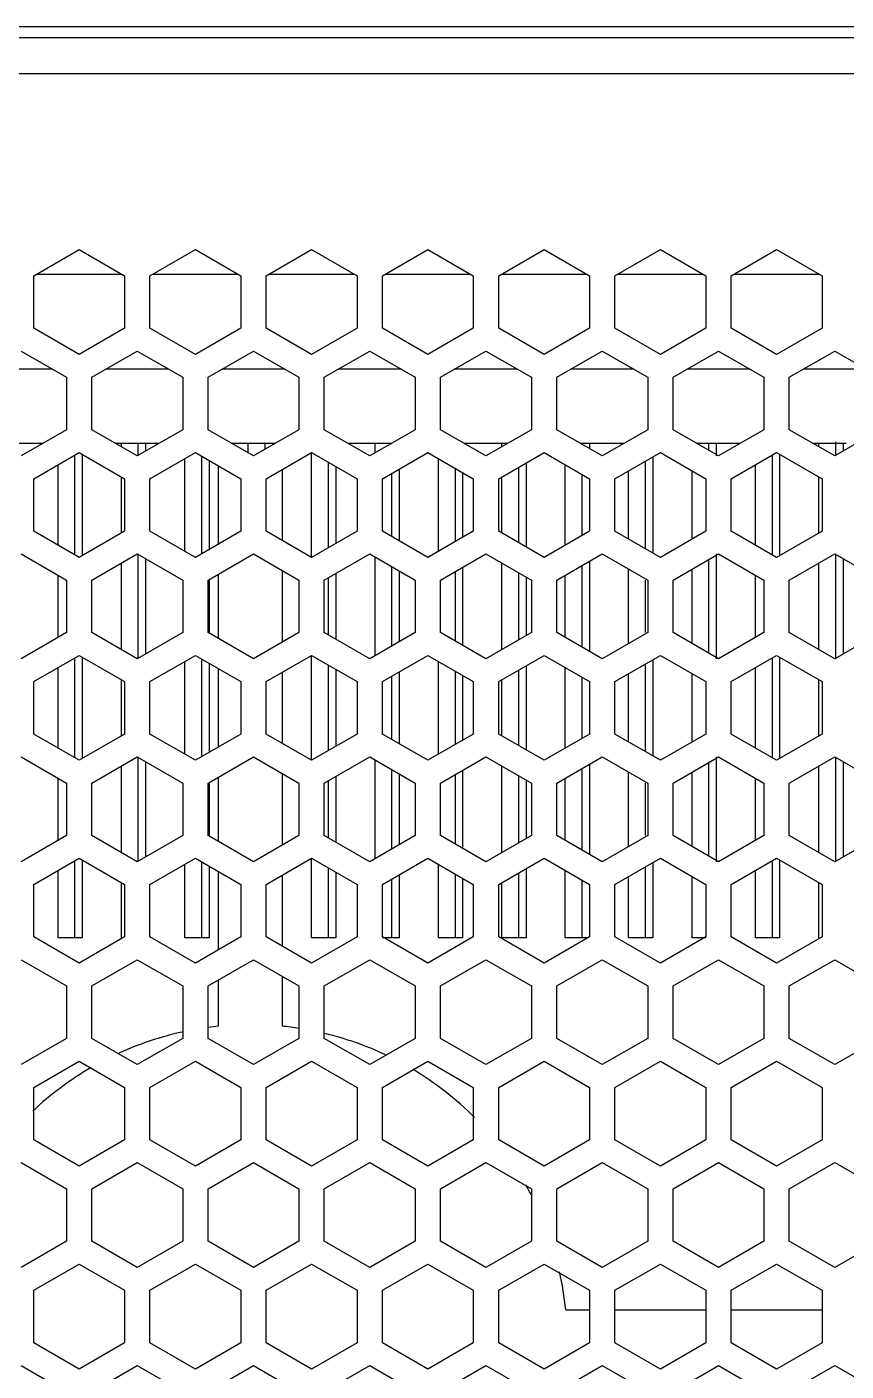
# Model space of a CAD drawing. Header units: millimetres. Extents: x 10297564 to 11610295, y -9287743 to -8409454.
# Drawn here: x 10533267 to 10534045, y -9094946 to -9093670 of the extents above; entities that cross this region are included whole.
import ezdxf

# ---------------------------------------------------------------- set-up
doc = ezdxf.new("R2010")
doc.units = ezdxf.units.MM
doc.header["$LTSCALE"] = 100
doc.layers.add('-0', color=7, linetype='Continuous')

# ---------------------------------------------------------------- blocks, each defined once
blk = doc.blocks.new('인버터 외형도')
at = {"layer": '-0', "linetype": 'Continuous'}
for p, q in [((127467.44, 40890.73), (115864.67, 40890.73)), ((115864.67, 40883.21), (127467.44, 40883.21)), ((115864.67, 40857.62), (127467.44, 40857.62)), ((123099.47, 40713.51), (123131.83, 40732.19)), ((123131.83, 40732.19), (123164.18, 40713.51)), ((123182.24, 40713.51), (123214.6, 40732.19)), ((123214.6, 40732.19), (123246.95, 40713.51)), ((123265.01, 40713.51), (123297.37, 40732.19)), ((123297.37, 40732.19), (123329.72, 40713.51)), ((123347.78, 40713.51), (123380.14, 40732.19)), ((123380.14, 40732.19), (123412.49, 40713.51)), ((123430.55, 40713.51), (123462.91, 40732.19)), ((123462.91, 40732.19), (123495.26, 40713.51)), ((123513.32, 40713.51), (123545.68, 40732.19)), ((123545.68, 40732.19), (123578.03, 40713.51)), ((123596.09, 40713.51), (123628.45, 40732.19)), ((123628.45, 40732.19), (123660.8, 40713.51)), ((123099.47, 40676.15), (123099.47, 40713.51)), ((123101.46, 40714.66), (123162.2, 40714.66)), ((123164.18, 40713.51), (123164.18, 40676.15)), ((123182.24, 40676.15), (123182.24, 40713.51)), ((123184.23, 40714.66), (123244.97, 40714.66)), ((123246.95, 40713.51), (123246.95, 40676.15)), ((123265.01, 40676.15), (123265.01, 40713.51)), ((123267, 40714.66), (123327.74, 40714.66)), ((123329.72, 40713.51), (123329.72, 40676.15)), ((123347.78, 40676.15), (123347.78, 40713.51)), ((123349.77, 40714.66), (123410.51, 40714.66)), ((123412.49, 40713.51), (123412.49, 40676.15)), ((123430.55, 40676.15), (123430.55, 40713.51)), ((123432.54, 40714.66), (123493.28, 40714.66)), ((123495.26, 40713.51), (123495.26, 40676.15)), ((123513.32, 40676.15), (123513.32, 40713.51)), ((123515.3, 40714.66), (123576.05, 40714.66)), ((123578.03, 40713.51), (123578.03, 40676.15)), ((123596.09, 40676.15), (123596.09, 40713.51)), ((123598.07, 40714.66), (123658.82, 40714.66)), ((123660.8, 40713.51), (123660.8, 40676.15)), ((123131.83, 40657.47), (123099.47, 40676.15)), ((123164.18, 40676.15), (123131.83, 40657.47)), ((123214.6, 40657.47), (123182.24, 40676.15)), ((123246.95, 40676.15), (123214.6, 40657.47)), ((123297.37, 40657.47), (123265.01, 40676.15)), ((123329.72, 40676.15), (123297.37, 40657.47)), ((123380.14, 40657.47), (123347.78, 40676.15)), ((123412.49, 40676.15), (123380.14, 40657.47)), ((123462.91, 40657.47), (123430.55, 40676.15)), ((123495.26, 40676.15), (123462.91, 40657.47)), ((123545.68, 40657.47), (123513.32, 40676.15)), ((123578.03, 40676.15), (123545.68, 40657.47)), ((123628.45, 40657.47), (123596.09, 40676.15)), ((123660.8, 40676.15), (123628.45, 40657.47)), ((123090.44, 40659.96), (123122.8, 40641.28)), ((123140.86, 40641.28), (123173.21, 40659.96)), ((123173.21, 40659.96), (123205.57, 40641.28)), ((123223.63, 40641.28), (123255.98, 40659.96)), ((123255.98, 40659.96), (123288.34, 40641.28)), ((123306.4, 40641.28), (123338.75, 40659.96)), ((123338.75, 40659.96), (123371.11, 40641.28)), ((123389.17, 40641.28), (123421.52, 40659.96)), ((123421.52, 40659.96), (123453.88, 40641.28)), ((123471.94, 40641.28), (123504.29, 40659.96)), ((123504.29, 40659.96), (123536.65, 40641.28)), ((123554.71, 40641.28), (123587.06, 40659.96)), ((123587.06, 40659.96), (123619.42, 40641.28)), ((123637.48, 40641.28), (123669.83, 40659.96)), ((123669.83, 40659.96), (123702.19, 40641.28)), ((123113, 40646.94), (123067.89, 40646.94)), ((123122.8, 40641.28), (123122.8, 40603.92)), ((123140.86, 40603.92), (123140.86, 40641.28)), ((123195.77, 40646.94), (123150.66, 40646.94)), ((123205.57, 40641.28), (123205.57, 40603.92)), ((123223.63, 40603.92), (123223.63, 40641.28)), ((123278.54, 40646.94), (123233.43, 40646.94)), ((123288.34, 40641.28), (123288.34, 40603.92)), ((123306.4, 40603.92), (123306.4, 40641.28)), ((123361.31, 40646.94), (123316.2, 40646.94)), ((123371.11, 40641.28), (123371.11, 40603.92)), ((123389.17, 40603.92), (123389.17, 40641.28)), ((123444.07, 40646.94), (123398.97, 40646.94)), ((123453.88, 40641.28), (123453.88, 40603.92)), ((123471.94, 40603.92), (123471.94, 40641.28)), ((123526.84, 40646.94), (123481.74, 40646.94)), ((123536.65, 40641.28), (123536.65, 40603.92)), ((123554.71, 40603.92), (123554.71, 40641.28)), ((123609.61, 40646.94), (123564.51, 40646.94)), ((123619.42, 40641.28), (123619.42, 40603.92)), ((123637.48, 40603.92), (123637.48, 40641.28)), ((123692.38, 40646.94), (123647.28, 40646.94)), ((123122.8, 40603.92), (123090.44, 40585.24)), ((123173.21, 40585.24), (123140.86, 40603.92)), ((123205.57, 40603.92), (123173.21, 40585.24)), ((123255.98, 40585.24), (123223.63, 40603.92)), ((123288.34, 40603.92), (123255.98, 40585.24)), ((123338.75, 40585.24), (123306.4, 40603.92)), ((123371.11, 40603.92), (123338.75, 40585.24)), ((123421.52, 40585.24), (123389.17, 40603.92)), ((123453.88, 40603.92), (123421.52, 40585.24)), ((123504.29, 40585.24), (123471.94, 40603.92)), ((123536.65, 40603.92), (123504.29, 40585.24)), ((123587.06, 40585.24), (123554.71, 40603.92)), ((123619.42, 40603.92), (123587.06, 40585.24)), ((123669.83, 40585.24), (123637.48, 40603.92)), ((123702.19, 40603.92), (123669.83, 40585.24)), ((123074.81, 40594.27), (123106.08, 40594.27)), ((123157.57, 40594.27), (123188.85, 40594.27)), ((123161.92, 40591.76), (123161.92, 40594.27)), ((123173.96, 40585.24), (123173.96, 40594.27)), ((123179.16, 40594.27), (123179.16, 40588.67)), ((123240.34, 40594.27), (123271.62, 40594.27)), ((123252.22, 40587.41), (123252.22, 40594.27)), ((123264.26, 40590.01), (123264.26, 40594.27)), ((123269.45, 40594.27), (123269.45, 40593.01)), ((123323.11, 40594.27), (123354.39, 40594.27)), ((123342.51, 40587.41), (123342.51, 40594.27)), ((123405.88, 40594.27), (123437.16, 40594.27)), ((123432.8, 40591.75), (123432.8, 40594.27)), ((123488.65, 40594.27), (123519.93, 40594.27)), ((123495.19, 40594.27), (123495.19, 40590.49)), ((123571.42, 40594.27), (123602.7, 40594.27)), ((123580.29, 40589.15), (123580.29, 40594.27)), ((123585.48, 40594.27), (123585.48, 40585.24)), ((123654.19, 40594.27), (123677.98, 40594.27)), ((123658.54, 40591.76), (123658.54, 40594.27)), ((123670.58, 40585.24), (123670.58, 40595.39)), ((123675.78, 40594.27), (123675.78, 40588.67)), ((123099.47, 40569.04), (123131.83, 40587.72)), ((123128.82, 40514.74), (123128.82, 40585.98)), ((123131.83, 40587.72), (123164.18, 40569.04)), ((123134.01, 40586.46), (123134.01, 40514.26)), ((123182.24, 40569.04), (123214.6, 40587.72)), ((123207.07, 40517.35), (123207.07, 40583.38)), ((123214.6, 40587.72), (123246.95, 40569.04)), ((123219.11, 40515.61), (123219.11, 40585.12)), ((123224.31, 40582.12), (123224.31, 40518.61)), ((123265.01, 40569.04), (123297.37, 40587.72)), ((123297.36, 40513), (123297.36, 40587.72)), ((123297.37, 40587.72), (123329.72, 40569.04)), ((123347.78, 40569.04), (123380.14, 40587.72)), ((123380.14, 40587.72), (123412.49, 40569.04)), ((123387.66, 40517.34), (123387.66, 40583.38)), ((123430.55, 40569.04), (123462.91, 40587.72)), ((123462.91, 40587.72), (123495.26, 40569.04)), ((123513.32, 40569.04), (123545.68, 40587.72)), ((123540.33, 40584.64), (123540.33, 40516.09)), ((123545.68, 40587.72), (123578.03, 40569.04)), ((123596.09, 40569.04), (123628.45, 40587.72)), ((123625.43, 40514.74), (123625.43, 40585.98)), ((123628.45, 40587.72), (123660.8, 40569.04)), ((123630.63, 40586.46), (123630.63, 40514.26)), ((123116.78, 40521.69), (123116.78, 40579.03)), ((123231.15, 40522.56), (123231.15, 40578.17)), ((123276.3, 40575.56), (123276.3, 40525.17)), ((123309.4, 40519.95), (123309.4, 40580.78)), ((123314.6, 40577.78), (123314.6, 40522.95)), ((123354.55, 40527.78), (123354.55, 40572.95)), ((123359.75, 40575.95), (123359.75, 40524.78)), ((123399.7, 40524.3), (123399.7, 40576.43)), ((123404.89, 40573.43), (123404.89, 40527.3)), ((123444.85, 40523.43), (123444.85, 40577.3)), ((123450.04, 40580.3), (123450.04, 40520.43)), ((123477.95, 40521.69), (123477.95, 40579.04)), ((123523.1, 40526.04), (123523.1, 40574.69)), ((123535.14, 40519.09), (123535.14, 40581.64)), ((123568.25, 40526.03), (123568.25, 40574.69)), ((123613.39, 40521.69), (123613.39, 40579.03)), ((123099.47, 40531.68), (123099.47, 40569.04)), ((123161.92, 40530.38), (123161.92, 40570.35)), ((123164.18, 40569.04), (123164.18, 40531.68)), ((123182.24, 40531.68), (123182.24, 40569.04)), ((123246.95, 40569.04), (123246.95, 40531.68)), ((123265.01, 40531.68), (123265.01, 40569.04)), ((123329.72, 40569.04), (123329.72, 40531.68)), ((123347.78, 40531.68), (123347.78, 40569.04)), ((123412.49, 40569.04), (123412.49, 40531.68)), ((123430.55, 40531.68), (123430.55, 40569.04)), ((123432.8, 40530.38), (123432.8, 40570.34)), ((123489.99, 40528.64), (123489.99, 40572.09)), ((123495.26, 40569.04), (123495.26, 40531.68)), ((123513.32, 40531.68), (123513.32, 40569.04)), ((123578.03, 40569.04), (123578.03, 40531.68)), ((123596.09, 40531.68), (123596.09, 40569.04)), ((123658.54, 40530.38), (123658.54, 40570.35)), ((123660.8, 40569.04), (123660.8, 40531.68)), ((123131.83, 40513), (123099.47, 40531.68)), ((123164.18, 40531.68), (123131.83, 40513)), ((123214.6, 40513), (123182.24, 40531.68)), ((123246.95, 40531.68), (123214.6, 40513)), ((123297.37, 40513), (123265.01, 40531.68)), ((123329.72, 40531.68), (123297.37, 40513)), ((123380.14, 40513), (123347.78, 40531.68)), ((123412.49, 40531.68), (123380.14, 40513)), ((123462.91, 40513), (123430.55, 40531.68)), ((123495.26, 40531.68), (123462.91, 40513)), ((123545.68, 40513), (123513.32, 40531.68)), ((123578.03, 40531.68), (123545.68, 40513)), ((123628.45, 40513), (123596.09, 40531.68)), ((123660.8, 40531.68), (123628.45, 40513)), ((123090.44, 40515.49), (123122.8, 40496.81)), ((123140.86, 40496.81), (123173.21, 40515.49)), ((123173.21, 40515.49), (123205.57, 40496.81)), ((123173.96, 40440.77), (123173.96, 40515.49)), ((123223.63, 40496.81), (123255.98, 40515.49)), ((123255.98, 40515.49), (123288.34, 40496.81)), ((123306.4, 40496.81), (123338.75, 40515.49)), ((123338.75, 40515.49), (123371.11, 40496.81)), ((123389.17, 40496.81), (123421.52, 40515.49)), ((123421.52, 40515.49), (123453.88, 40496.81)), ((123471.94, 40496.81), (123504.29, 40515.49)), ((123504.29, 40515.49), (123536.65, 40496.81)), ((123554.71, 40496.81), (123587.06, 40515.49)), ((123585.48, 40515.49), (123585.48, 40440.77)), ((123587.06, 40515.49), (123619.42, 40496.81)), ((123637.48, 40496.81), (123669.83, 40515.49)), ((123669.83, 40515.49), (123702.19, 40496.81)), ((123670.58, 40440.77), (123670.58, 40515.49)), ((123161.92, 40447.29), (123161.92, 40508.97)), ((123179.16, 40512.06), (123179.16, 40444.2)), ((123342.51, 40442.94), (123342.51, 40513.32)), ((123354.55, 40449.89), (123354.55, 40506.37)), ((123404.89, 40505.89), (123404.89, 40450.37)), ((123432.8, 40447.28), (123432.8, 40508.98)), ((123489.99, 40449.02), (123489.99, 40507.23)), ((123495.19, 40510.23), (123495.19, 40446.02)), ((123580.29, 40444.68), (123580.29, 40511.58)), ((123658.54, 40447.29), (123658.54, 40508.97)), ((123675.78, 40512.06), (123675.78, 40444.2)), ((123116.78, 40455.97), (123116.78, 40500.29)), ((123122.8, 40496.81), (123122.8, 40459.45)), ((123140.86, 40459.45), (123140.86, 40496.81)), ((123205.57, 40496.81), (123205.57, 40459.45)), ((123223.63, 40459.45), (123223.63, 40496.81)), ((123224.31, 40496.81), (123224.31, 40459.45)), ((123231.15, 40455.1), (123231.15, 40501.15)), ((123276.3, 40503.76), (123276.3, 40452.5)), ((123288.34, 40496.81), (123288.34, 40459.45)), ((123306.4, 40459.45), (123306.4, 40496.81)), ((123309.4, 40457.71), (123309.4, 40498.54)), ((123314.6, 40501.54), (123314.6, 40454.71)), ((123359.75, 40503.37), (123359.75, 40452.89)), ((123371.11, 40496.81), (123371.11, 40459.45)), ((123389.17, 40459.45), (123389.17, 40496.81)), ((123399.7, 40453.37), (123399.7, 40502.89)), ((123444.85, 40454.23), (123444.85, 40502.02)), ((123450.04, 40499.02), (123450.04, 40457.23)), ((123453.88, 40496.81), (123453.88, 40459.45)), ((123471.94, 40459.45), (123471.94, 40496.81)), ((123477.95, 40455.98), (123477.95, 40500.28)), ((123523.1, 40451.63), (123523.1, 40504.63)), ((123535.14, 40459.45), (123535.14, 40496.81)), ((123536.65, 40496.81), (123536.65, 40459.45)), ((123554.71, 40459.45), (123554.71, 40496.81)), ((123568.25, 40451.63), (123568.25, 40504.63)), ((123613.39, 40455.97), (123613.39, 40500.29)), ((123619.42, 40496.81), (123619.42, 40459.45)), ((123637.48, 40459.45), (123637.48, 40496.81)), ((123122.8, 40459.45), (123090.44, 40440.77)), ((123173.21, 40440.77), (123140.86, 40459.45)), ((123205.57, 40459.45), (123173.21, 40440.77)), ((123255.98, 40440.77), (123223.63, 40459.45)), ((123288.34, 40459.45), (123255.98, 40440.77)), ((123338.75, 40440.77), (123306.4, 40459.45)), ((123371.11, 40459.45), (123338.75, 40440.77)), ((123421.52, 40440.77), (123389.17, 40459.45)), ((123453.88, 40459.45), (123421.52, 40440.77)), ((123504.29, 40440.77), (123471.94, 40459.45)), ((123536.65, 40459.45), (123504.29, 40440.77)), ((123587.06, 40440.77), (123554.71, 40459.45)), ((123619.42, 40459.45), (123587.06, 40440.77)), ((123669.83, 40440.77), (123637.48, 40459.45)), ((123702.19, 40459.45), (123669.83, 40440.77)), ((123099.47, 40424.57), (123131.83, 40443.25)), ((123128.82, 40370.27), (123128.82, 40441.51)), ((123131.83, 40443.25), (123164.18, 40424.57)), ((123134.01, 40441.99), (123134.01, 40369.79)), ((123182.24, 40424.57), (123214.6, 40443.25)), ((123207.07, 40372.88), (123207.07, 40438.91)), ((123214.6, 40443.25), (123246.95, 40424.57)), ((123219.11, 40371.14), (123219.11, 40440.65)), ((123265.01, 40424.57), (123297.37, 40443.25)), ((123297.36, 40368.53), (123297.36, 40443.25)), ((123297.37, 40443.25), (123329.72, 40424.57)), ((123347.78, 40424.57), (123380.14, 40443.25)), ((123380.14, 40443.25), (123412.49, 40424.57)), ((123387.66, 40372.87), (123387.66, 40438.91)), ((123430.55, 40424.57), (123462.91, 40443.25)), ((123462.91, 40443.25), (123495.26, 40424.57)), ((123513.32, 40424.57), (123545.68, 40443.25)), ((123540.33, 40440.17), (123540.33, 40371.62)), ((123545.68, 40443.25), (123578.03, 40424.57)), ((123596.09, 40424.57), (123628.45, 40443.25)), ((123625.43, 40370.27), (123625.43, 40441.51)), ((123628.45, 40443.25), (123660.8, 40424.57)), ((123630.63, 40441.99), (123630.63, 40369.79)), ((123116.78, 40377.22), (123116.78, 40434.56)), ((123224.31, 40437.65), (123224.31, 40374.14)), ((123231.15, 40378.09), (123231.15, 40433.7)), ((123276.3, 40431.09), (123276.3, 40380.7)), ((123309.4, 40375.48), (123309.4, 40436.31)), ((123314.6, 40433.31), (123314.6, 40378.48)), ((123359.75, 40431.48), (123359.75, 40380.31)), ((123399.7, 40379.83), (123399.7, 40431.96)), ((123404.89, 40428.96), (123404.89, 40382.83)), ((123444.85, 40378.96), (123444.85, 40432.83)), ((123450.04, 40435.83), (123450.04, 40375.96)), ((123477.95, 40377.22), (123477.95, 40434.57)), ((123523.1, 40381.57), (123523.1, 40430.22)), ((123535.14, 40374.62), (123535.14, 40437.17)), ((123568.25, 40381.56), (123568.25, 40430.22)), ((123613.39, 40377.22), (123613.39, 40434.56)), ((123099.47, 40387.21), (123099.47, 40424.57)), ((123161.92, 40385.91), (123161.92, 40425.88)), ((123164.18, 40424.57), (123164.18, 40387.21)), ((123182.24, 40387.21), (123182.24, 40424.57)), ((123246.95, 40424.57), (123246.95, 40387.21)), ((123265.01, 40387.21), (123265.01, 40424.57)), ((123329.72, 40424.57), (123329.72, 40387.21)), ((123347.78, 40387.21), (123347.78, 40424.57)), ((123354.55, 40383.3), (123354.55, 40428.48)), ((123412.49, 40424.57), (123412.49, 40387.21)), ((123430.55, 40387.21), (123430.55, 40424.57)), ((123432.8, 40385.91), (123432.8, 40425.87)), ((123489.99, 40384.17), (123489.99, 40427.62)), ((123495.26, 40424.57), (123495.26, 40387.21)), ((123513.32, 40387.21), (123513.32, 40424.57)), ((123578.03, 40424.57), (123578.03, 40387.21)), ((123596.09, 40387.21), (123596.09, 40424.57)), ((123658.54, 40385.91), (123658.54, 40425.88)), ((123660.8, 40424.57), (123660.8, 40387.21)), ((123131.83, 40368.53), (123099.47, 40387.21)), ((123164.18, 40387.21), (123131.83, 40368.53)), ((123214.6, 40368.53), (123182.24, 40387.21)), ((123246.95, 40387.21), (123214.6, 40368.53)), ((123297.37, 40368.53), (123265.01, 40387.21)), ((123329.72, 40387.21), (123297.37, 40368.53)), ((123380.14, 40368.53), (123347.78, 40387.21)), ((123412.49, 40387.21), (123380.14, 40368.53)), ((123462.91, 40368.53), (123430.55, 40387.21)), ((123495.26, 40387.21), (123462.91, 40368.53)), ((123545.68, 40368.53), (123513.32, 40387.21)), ((123578.03, 40387.21), (123545.68, 40368.53)), ((123628.45, 40368.53), (123596.09, 40387.21)), ((123660.8, 40387.21), (123628.45, 40368.53)), ((123090.44, 40371.02), (123122.8, 40352.34)), ((123140.86, 40352.34), (123173.21, 40371.02)), ((123161.92, 40302.82), (123161.92, 40364.5)), ((123173.21, 40371.02), (123205.57, 40352.34)), ((123173.96, 40296.3), (123173.96, 40371.02)), ((123179.16, 40367.59), (123179.16, 40299.73)), ((123223.63, 40352.34), (123255.98, 40371.02)), ((123255.98, 40371.02), (123288.34, 40352.34)), ((123306.4, 40352.34), (123338.75, 40371.02)), ((123338.75, 40371.02), (123371.11, 40352.34)), ((123342.51, 40298.47), (123342.51, 40368.85)), ((123354.55, 40305.42), (123354.55, 40361.9)), ((123389.17, 40352.34), (123421.52, 40371.02)), ((123421.52, 40371.02), (123453.88, 40352.34)), ((123432.8, 40302.81), (123432.8, 40364.51)), ((123471.94, 40352.34), (123504.29, 40371.02)), ((123489.99, 40304.55), (123489.99, 40362.76)), ((123495.19, 40365.76), (123495.19, 40301.55)), ((123504.29, 40371.02), (123536.65, 40352.34)), ((123554.71, 40352.34), (123587.06, 40371.02)), ((123580.29, 40300.21), (123580.29, 40367.11)), ((123585.48, 40371.02), (123585.48, 40296.3)), ((123587.06, 40371.02), (123619.42, 40352.34)), ((123637.48, 40352.34), (123669.83, 40371.02)), ((123658.54, 40302.82), (123658.54, 40364.5)), ((123669.83, 40371.02), (123702.19, 40352.34)), ((123670.58, 40296.3), (123670.58, 40371.02)), ((123675.78, 40367.59), (123675.78, 40299.73)), ((123116.78, 40311.5), (123116.78, 40355.82)), ((123122.8, 40352.34), (123122.8, 40314.98)), ((123140.86, 40314.98), (123140.86, 40352.34)), ((123205.57, 40352.34), (123205.57, 40314.98)), ((123223.63, 40314.98), (123223.63, 40352.34)), ((123224.31, 40352.34), (123224.31, 40314.98)), ((123231.15, 40310.63), (123231.15, 40356.68)), ((123276.3, 40359.29), (123276.3, 40308.03)), ((123288.34, 40352.34), (123288.34, 40314.98)), ((123306.4, 40314.98), (123306.4, 40352.34)), ((123309.4, 40313.24), (123309.4, 40354.07)), ((123314.6, 40357.07), (123314.6, 40310.24)), ((123359.75, 40358.9), (123359.75, 40308.42)), ((123371.11, 40352.34), (123371.11, 40314.98)), ((123389.17, 40314.98), (123389.17, 40352.34)), ((123399.7, 40308.9), (123399.7, 40358.42)), ((123404.89, 40361.42), (123404.89, 40305.9)), ((123444.85, 40309.76), (123444.85, 40357.55)), ((123450.04, 40354.55), (123450.04, 40312.76)), ((123453.88, 40352.34), (123453.88, 40314.98)), ((123471.94, 40314.98), (123471.94, 40352.34)), ((123477.95, 40311.5), (123477.95, 40355.81)), ((123523.1, 40307.16), (123523.1, 40360.16)), ((123535.14, 40314.98), (123535.14, 40352.34)), ((123536.65, 40352.34), (123536.65, 40314.98)), ((123554.71, 40314.98), (123554.71, 40352.34)), ((123568.25, 40307.16), (123568.25, 40360.16)), ((123613.39, 40311.5), (123613.39, 40355.82)), ((123619.42, 40352.34), (123619.42, 40314.98)), ((123637.48, 40314.98), (123637.48, 40352.34)), ((123122.8, 40314.98), (123090.44, 40296.3)), ((123173.21, 40296.3), (123140.86, 40314.98)), ((123205.57, 40314.98), (123173.21, 40296.3)), ((123255.98, 40296.3), (123223.63, 40314.98)), ((123288.34, 40314.98), (123255.98, 40296.3)), ((123338.75, 40296.3), (123306.4, 40314.98)), ((123371.11, 40314.98), (123338.75, 40296.3)), ((123421.52, 40296.3), (123389.17, 40314.98)), ((123453.88, 40314.98), (123421.52, 40296.3)), ((123504.29, 40296.3), (123471.94, 40314.98)), ((123536.65, 40314.98), (123504.29, 40296.3)), ((123587.06, 40296.3), (123554.71, 40314.98)), ((123619.42, 40314.98), (123587.06, 40296.3)), ((123669.83, 40296.3), (123637.48, 40314.98)), ((123702.19, 40314.98), (123669.83, 40296.3)), ((123099.47, 40280.1), (123131.83, 40298.78)), ((123128.82, 40242.12), (123128.82, 40297.04)), ((123131.83, 40298.78), (123164.18, 40280.1)), ((123134.01, 40297.52), (123134.01, 40242.12)), ((123182.24, 40280.1), (123214.6, 40298.78)), ((123214.6, 40298.78), (123246.95, 40280.1)), ((123219.11, 40242.12), (123219.11, 40296.18)), ((123265.01, 40280.1), (123297.37, 40298.78)), ((123297.36, 40242.12), (123297.36, 40298.78)), ((123297.37, 40298.78), (123329.72, 40280.1)), ((123347.78, 40280.1), (123380.14, 40298.78)), ((123380.14, 40298.78), (123412.49, 40280.1)), ((123430.55, 40280.1), (123462.91, 40298.78)), ((123462.91, 40298.78), (123495.26, 40280.1)), ((123513.32, 40280.1), (123545.68, 40298.78)), ((123540.33, 40295.7), (123540.33, 40242.12)), ((123545.68, 40298.78), (123578.03, 40280.1)), ((123596.09, 40280.1), (123628.45, 40298.78)), ((123625.43, 40242.12), (123625.43, 40297.04)), ((123628.45, 40298.78), (123660.8, 40280.1)), ((123630.63, 40297.52), (123630.63, 40242.12)), ((123116.78, 40242.12), (123116.78, 40290.09)), ((123207.07, 40242.12), (123207.07, 40294.44)), ((123224.31, 40293.18), (123224.31, 40242.12)), ((123231.15, 40233.62), (123231.15, 40289.23)), ((123276.3, 40286.62), (123276.3, 40236.23)), ((123309.4, 40242.12), (123309.4, 40291.83)), ((123314.6, 40288.84), (123314.6, 40242.12)), ((123359.75, 40287.01), (123359.75, 40242.12)), ((123387.66, 40242.12), (123387.66, 40294.44)), ((123399.7, 40242.12), (123399.7, 40287.49)), ((123444.85, 40242.12), (123444.85, 40288.36)), ((123450.04, 40291.35), (123450.04, 40242.12)), ((123477.95, 40242.12), (123477.95, 40290.1)), ((123523.1, 40242.12), (123523.1, 40285.75)), ((123535.14, 40242.12), (123535.14, 40292.7)), ((123568.25, 40242.12), (123568.25, 40285.75)), ((123613.39, 40242.12), (123613.39, 40290.09)), ((123099.47, 40242.74), (123099.47, 40280.1)), ((123161.92, 40242.12), (123161.92, 40281.41)), ((123164.18, 40280.1), (123164.18, 40242.74)), ((123182.24, 40242.74), (123182.24, 40280.1)), ((123246.95, 40280.1), (123246.95, 40242.74)), ((123265.01, 40242.74), (123265.01, 40280.1)), ((123329.72, 40280.1), (123329.72, 40242.74)), ((123347.78, 40242.74), (123347.78, 40280.1)), ((123354.55, 40242.12), (123354.55, 40284.01)), ((123404.89, 40284.49), (123404.89, 40242.12)), ((123412.49, 40280.1), (123412.49, 40242.74)), ((123430.55, 40242.74), (123430.55, 40280.1)), ((123432.8, 40242.12), (123432.8, 40281.4)), ((123489.99, 40242.12), (123489.99, 40283.15)), ((123495.26, 40280.1), (123495.26, 40242.74)), ((123513.32, 40242.74), (123513.32, 40280.1)), ((123578.03, 40280.1), (123578.03, 40242.74)), ((123596.09, 40242.74), (123596.09, 40280.1)), ((123658.54, 40242.12), (123658.54, 40281.41)), ((123660.8, 40280.1), (123660.8, 40242.74)), ((123131.83, 40224.06), (123099.47, 40242.74)), ((123134.01, 40242.12), (123116.78, 40242.12)), ((123164.18, 40242.74), (123131.83, 40224.06)), ((123214.6, 40224.06), (123182.24, 40242.74)), ((123224.31, 40242.12), (123207.07, 40242.12)), ((123246.95, 40242.74), (123214.6, 40224.06)), ((123297.37, 40224.06), (123265.01, 40242.74)), ((123314.6, 40242.12), (123297.36, 40242.12)), ((123329.72, 40242.74), (123297.37, 40224.06)), ((123380.14, 40224.06), (123347.78, 40242.74)), ((123359.75, 40242.12), (123347.78, 40242.12)), ((123412.49, 40242.74), (123380.14, 40224.06)), ((123404.89, 40242.12), (123387.66, 40242.12)), ((123462.91, 40224.06), (123430.55, 40242.74)), ((123450.04, 40242.12), (123432.8, 40242.12)), ((123495.26, 40242.74), (123462.91, 40224.06)), ((123494.19, 40242.12), (123477.95, 40242.12)), ((123545.68, 40224.06), (123513.32, 40242.74)), ((123540.33, 40242.12), (123523.1, 40242.12)), ((123578.03, 40242.74), (123545.68, 40224.06)), ((123578.03, 40242.12), (123568.25, 40242.12)), ((123628.45, 40224.06), (123596.09, 40242.74)), ((123630.63, 40242.12), (123613.39, 40242.12)), ((123660.8, 40242.74), (123628.45, 40224.06)), ((123090.44, 40226.55), (123122.8, 40207.87)), ((123140.86, 40207.87), (123173.21, 40226.55)), ((123173.21, 40226.55), (123205.57, 40207.87)), ((123223.63, 40207.87), (123255.98, 40226.55)), ((123255.98, 40226.55), (123288.34, 40207.87)), ((123306.4, 40207.87), (123338.75, 40226.55)), ((123338.75, 40226.55), (123371.11, 40207.87)), ((123389.17, 40207.87), (123421.52, 40226.55)), ((123421.52, 40226.55), (123453.88, 40207.87)), ((123471.94, 40207.87), (123504.29, 40226.55)), ((123504.29, 40226.55), (123536.65, 40207.87)), ((123554.71, 40207.87), (123587.06, 40226.55)), ((123587.06, 40226.55), (123619.42, 40207.87)), ((123637.48, 40207.87), (123669.83, 40226.55)), ((123669.83, 40226.55), (123702.19, 40207.87)), ((123231.15, 40179.22), (123231.15, 40212.21)), ((123276.3, 40214.82), (123276.3, 40179.22)), ((123122.8, 40207.87), (123122.8, 40170.51)), ((123140.86, 40170.51), (123140.86, 40207.87)), ((123205.57, 40207.87), (123205.57, 40170.51)), ((123223.63, 40170.51), (123223.63, 40207.87)), ((123288.34, 40207.87), (123288.34, 40170.51)), ((123306.4, 40170.51), (123306.4, 40207.87)), ((123371.11, 40207.87), (123371.11, 40170.51)), ((123389.17, 40170.51), (123389.17, 40207.87)), ((123453.88, 40207.87), (123453.88, 40170.51)), ((123471.94, 40170.51), (123471.94, 40207.87)), ((123536.65, 40207.87), (123536.65, 40170.51)), ((123554.71, 40170.51), (123554.71, 40207.87)), ((123619.42, 40207.87), (123619.42, 40170.51)), ((123637.48, 40170.51), (123637.48, 40207.87)), ((123122.8, 40170.51), (123090.44, 40151.83)), ((123173.21, 40151.83), (123140.86, 40170.51)), ((123205.57, 40170.51), (123173.21, 40151.83)), ((123255.98, 40151.83), (123223.63, 40170.51)), ((123288.34, 40170.51), (123255.98, 40151.83)), ((123338.75, 40151.83), (123306.4, 40170.51)), ((123371.11, 40170.51), (123338.75, 40151.83)), ((123421.52, 40151.83), (123389.17, 40170.51)), ((123453.88, 40170.51), (123421.52, 40151.83)), ((123504.29, 40151.83), (123471.94, 40170.51)), ((123536.65, 40170.51), (123504.29, 40151.83)), ((123587.06, 40151.83), (123554.71, 40170.51)), ((123619.42, 40170.51), (123587.06, 40151.83)), ((123669.83, 40151.83), (123637.48, 40170.51)), ((123702.19, 40170.51), (123669.83, 40151.83)), ((123099.47, 40135.63), (123131.83, 40154.31)), ((123131.83, 40154.31), (123164.18, 40135.63)), ((123182.24, 40135.63), (123214.6, 40154.31)), ((123214.6, 40154.31), (123246.95, 40135.63)), ((123265.01, 40135.63), (123297.37, 40154.31)), ((123297.37, 40154.31), (123329.72, 40135.63)), ((123347.78, 40135.63), (123380.14, 40154.31)), ((123380.14, 40154.31), (123412.49, 40135.63)), ((123430.55, 40135.63), (123462.91, 40154.31)), ((123462.91, 40154.31), (123495.26, 40135.63)), ((123513.32, 40135.63), (123545.68, 40154.31)), ((123545.68, 40154.31), (123578.03, 40135.63)), ((123596.09, 40135.63), (123628.45, 40154.31)), ((123628.45, 40154.31), (123660.8, 40135.63)), ((123099.47, 40098.27), (123099.47, 40135.63)), ((123164.18, 40135.63), (123164.18, 40098.27)), ((123182.24, 40098.27), (123182.24, 40135.63)), ((123246.95, 40135.63), (123246.95, 40098.27)), ((123265.01, 40098.27), (123265.01, 40135.63)), ((123329.72, 40135.63), (123329.72, 40098.27)), ((123347.78, 40098.27), (123347.78, 40135.63)), ((123412.49, 40135.63), (123412.49, 40098.27)), ((123430.55, 40098.27), (123430.55, 40135.63)), ((123495.26, 40135.63), (123495.26, 40098.27)), ((123513.32, 40098.27), (123513.32, 40135.63)), ((123578.03, 40135.63), (123578.03, 40098.27)), ((123596.09, 40098.27), (123596.09, 40135.63)), ((123660.8, 40135.63), (123660.8, 40098.27)), ((123131.83, 40079.59), (123099.47, 40098.27)), ((123164.18, 40098.27), (123131.83, 40079.59)), ((123214.6, 40079.59), (123182.24, 40098.27)), ((123246.95, 40098.27), (123214.6, 40079.59)), ((123297.37, 40079.59), (123265.01, 40098.27)), ((123329.72, 40098.27), (123297.37, 40079.59)), ((123380.14, 40079.59), (123347.78, 40098.27)), ((123412.49, 40098.27), (123380.14, 40079.59)), ((123462.91, 40079.59), (123430.55, 40098.27)), ((123495.26, 40098.27), (123462.91, 40079.59)), ((123545.68, 40079.59), (123513.32, 40098.27)), ((123578.03, 40098.27), (123545.68, 40079.59)), ((123628.45, 40079.59), (123596.09, 40098.27)), ((123660.8, 40098.27), (123628.45, 40079.59)), ((123090.44, 40082.08), (123122.8, 40063.4)), ((123140.86, 40063.4), (123173.21, 40082.08)), ((123173.21, 40082.08), (123205.57, 40063.4)), ((123223.63, 40063.4), (123255.98, 40082.08)), ((123255.98, 40082.08), (123288.34, 40063.4)), ((123306.4, 40063.4), (123338.75, 40082.08)), ((123338.75, 40082.08), (123371.11, 40063.4)), ((123389.17, 40063.4), (123421.52, 40082.08)), ((123421.52, 40082.08), (123453.88, 40063.4)), ((123471.94, 40063.4), (123504.29, 40082.08)), ((123504.29, 40082.08), (123536.65, 40063.4)), ((123554.71, 40063.4), (123587.06, 40082.08)), ((123587.06, 40082.08), (123619.42, 40063.4)), ((123637.48, 40063.4), (123669.83, 40082.08)), ((123669.83, 40082.08), (123702.19, 40063.4)), ((123122.8, 40063.4), (123122.8, 40026.04)), ((123140.86, 40026.04), (123140.86, 40063.4)), ((123205.57, 40063.4), (123205.57, 40026.04)), ((123223.63, 40026.04), (123223.63, 40063.4)), ((123288.34, 40063.4), (123288.34, 40026.04)), ((123306.4, 40026.04), (123306.4, 40063.4)), ((123371.11, 40063.4), (123371.11, 40026.04)), ((123389.17, 40026.04), (123389.17, 40063.4)), ((123453.88, 40063.4), (123453.88, 40026.04)), ((123471.94, 40026.04), (123471.94, 40063.4)), ((123536.65, 40063.4), (123536.65, 40026.04)), ((123554.71, 40026.04), (123554.71, 40063.4)), ((123619.42, 40063.4), (123619.42, 40026.04)), ((123637.48, 40026.04), (123637.48, 40063.4)), ((123122.8, 40026.04), (123090.44, 40007.36)), ((123173.21, 40007.36), (123140.86, 40026.04)), ((123205.57, 40026.04), (123173.21, 40007.36)), ((123255.98, 40007.36), (123223.63, 40026.04)), ((123288.34, 40026.04), (123255.98, 40007.36)), ((123338.75, 40007.36), (123306.4, 40026.04)), ((123371.11, 40026.04), (123338.75, 40007.36)), ((123421.52, 40007.36), (123389.17, 40026.04)), ((123453.88, 40026.04), (123421.52, 40007.36)), ((123504.29, 40007.36), (123471.94, 40026.04)), ((123536.65, 40026.04), (123504.29, 40007.36)), ((123587.06, 40007.36), (123554.71, 40026.04)), ((123619.42, 40026.04), (123587.06, 40007.36)), ((123669.83, 40007.36), (123637.48, 40026.04)), ((123702.19, 40026.04), (123669.83, 40007.36)), ((123099.47, 39991.16), (123131.83, 40009.84)), ((123131.83, 40009.84), (123164.18, 39991.16)), ((123182.24, 39991.16), (123214.6, 40009.84)), ((123214.6, 40009.84), (123246.95, 39991.16)), ((123265.01, 39991.16), (123297.37, 40009.84)), ((123297.37, 40009.84), (123329.72, 39991.16)), ((123347.78, 39991.16), (123380.14, 40009.84)), ((123380.14, 40009.84), (123412.49, 39991.16)), ((123430.55, 39991.16), (123462.91, 40009.84)), ((123462.91, 40009.84), (123495.26, 39991.16)), ((123513.32, 39991.16), (123545.68, 40009.84)), ((123545.68, 40009.84), (123578.03, 39991.16)), ((123596.09, 39991.16), (123628.45, 40009.84)), ((123628.45, 40009.84), (123660.8, 39991.16)), ((123099.47, 39953.8), (123099.47, 39991.16)), ((123164.18, 39991.16), (123164.18, 39953.8)), ((123182.24, 39953.8), (123182.24, 39991.16)), ((123246.95, 39991.16), (123246.95, 39953.8)), ((123265.01, 39953.8), (123265.01, 39991.16)), ((123329.72, 39991.16), (123329.72, 39953.8)), ((123347.78, 39953.8), (123347.78, 39991.16)), ((123412.49, 39991.16), (123412.49, 39953.8)), ((123430.55, 39953.8), (123430.55, 39991.16)), ((123495.26, 39991.16), (123495.26, 39953.8)), ((123513.32, 39953.8), (123513.32, 39991.16)), ((123578.03, 39991.16), (123578.03, 39953.8)), ((123596.09, 39953.8), (123596.09, 39991.16)), ((123660.8, 39991.16), (123660.8, 39953.8)), ((123478.26, 39977.26), (123495.26, 39977.26)), ((123513.32, 39977.26), (123578.03, 39977.26)), ((123596.09, 39977.26), (123660.8, 39977.26)), ((123131.83, 39935.12), (123099.47, 39953.8)), ((123164.18, 39953.8), (123131.83, 39935.12)), ((123214.6, 39935.12), (123182.24, 39953.8)), ((123246.95, 39953.8), (123214.6, 39935.12)), ((123297.37, 39935.12), (123265.01, 39953.8)), ((123329.72, 39953.8), (123297.37, 39935.12)), ((123380.14, 39935.12), (123347.78, 39953.8)), ((123412.49, 39953.8), (123380.14, 39935.12)), ((123462.91, 39935.12), (123430.55, 39953.8)), ((123495.26, 39953.8), (123462.91, 39935.12)), ((123545.68, 39935.12), (123513.32, 39953.8)), ((123578.03, 39953.8), (123545.68, 39935.12)), ((123628.45, 39935.12), (123596.09, 39953.8)), ((123660.8, 39953.8), (123628.45, 39935.12)), ((123090.44, 39937.61), (123122.8, 39918.93)), ((123140.86, 39918.93), (123173.21, 39937.61)), ((123173.21, 39937.61), (123205.57, 39918.93)), ((123223.63, 39918.93), (123255.98, 39937.61)), ((123255.98, 39937.61), (123288.34, 39918.93)), ((123306.4, 39918.93), (123338.75, 39937.61)), ((123338.75, 39937.61), (123371.11, 39918.93)), ((123389.17, 39918.93), (123421.52, 39937.61)), ((123421.52, 39937.61), (123453.88, 39918.93)), ((123471.94, 39918.93), (123504.29, 39937.61)), ((123504.29, 39937.61), (123536.65, 39918.93)), ((123554.71, 39918.93), (123587.06, 39937.61)), ((123587.06, 39937.61), (123619.42, 39918.93)), ((123637.48, 39918.93), (123669.83, 39937.61)), ((123669.83, 39937.61), (123702.19, 39918.93))]:
    blk.add_line(p, q, dxfattribs=at)
for centre, radius, start, end in [((123253.79, 39954.62), 225.73, 102.41412, 114.51082), ((123253.79, 39954.62), 225.73, 95.75595, 97.72571), ((123253.73, 39954.69), 225.66, 81.1117, 84.25899), ((123253.73, 39954.69), 225.66, 64.77068, 76.43253), ((123253.79, 39954.62), 225.73, 120.17404, 133.36397), ((123253.73, 39954.69), 225.66, 45.01335, 59.18972), ((123253.73, 39954.69), 225.66, 27.36564, 29.60038), ((123253.73, 39954.69), 225.66, 5.74101, 12.72364)]:
    blk.add_arc(centre, radius, start, end, dxfattribs=at)

msp = doc.modelspace()

# ---------------------------------------------------------------- block references
at = {"xscale": 1.333333333333333, "yscale": 1.333333333333333, "zscale": 1.333333333333333}
msp.add_blockref('인버터 외형도', (10369140.6, -9148191), dxfattribs=at)

doc.saveas('drawing.dxf')
